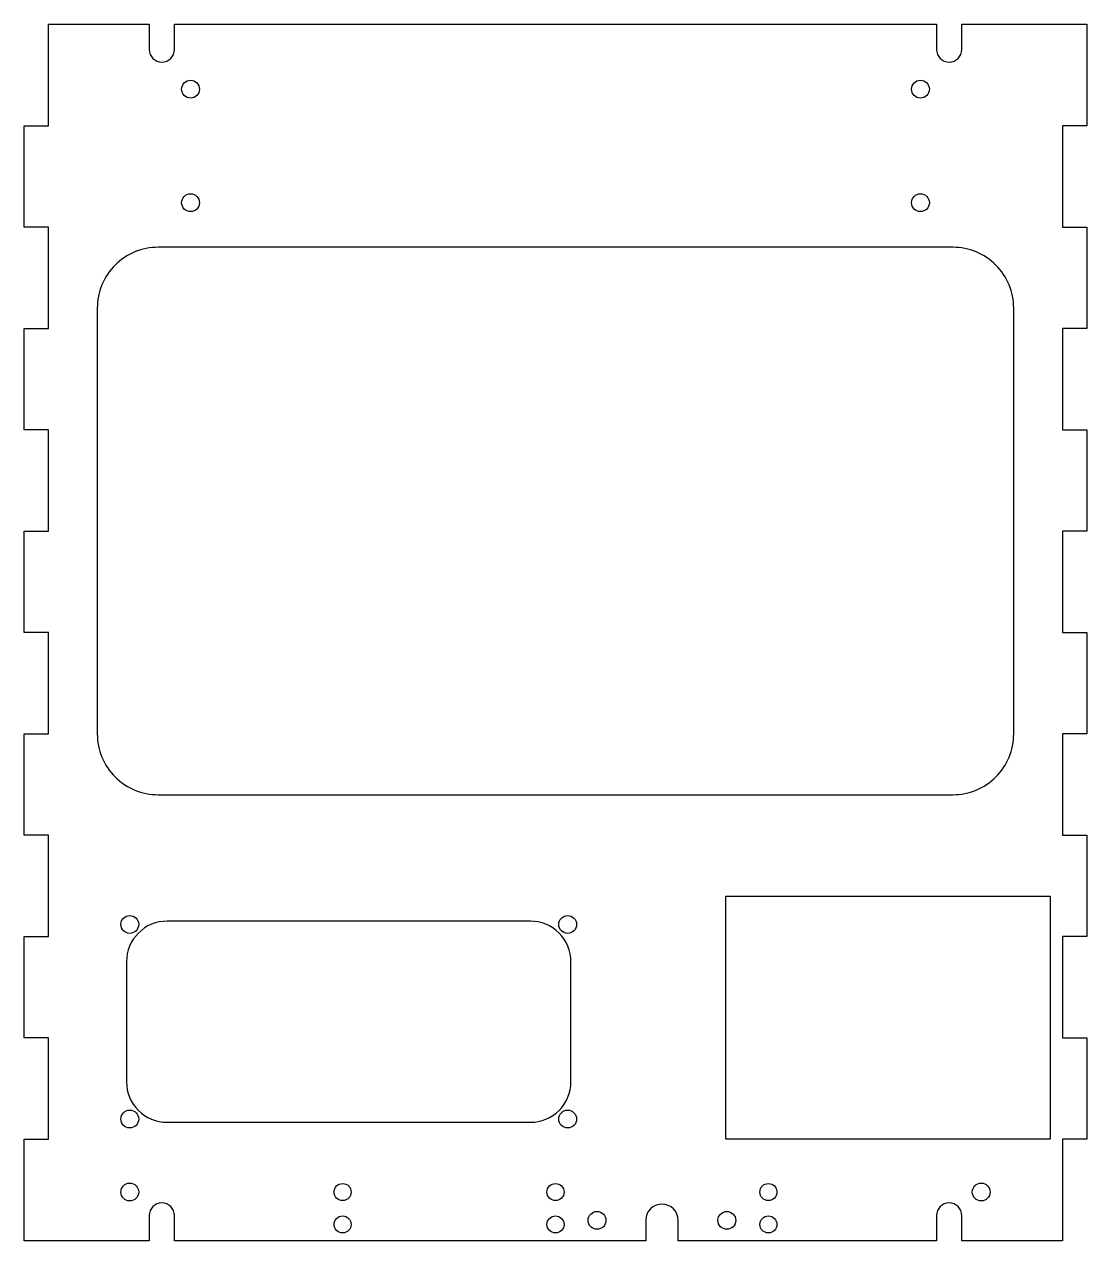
# Model space of a CAD drawing. Extents: x 494 to 756, y 200 to 500.
import ezdxf

# ---------------------------------------------------------------- set-up
doc = ezdxf.new("R2010")
doc.units = 0

msp = doc.modelspace()

# ---------------------------------------------------------------- linework, layer by layer
at = {"layer": 'CorteLaser', "color": 0}
for points in [[(500, 500), (524.8, 500), (524.8, 493.8, 1), (531, 493.8), (531, 500), (719, 500), (719, 493.8, 1), (725.2, 493.8), (725.2, 500), (756, 500), (756, 475), (750, 475), (750, 450), (756, 450), (756, 425), (750, 425), (750, 400), (756, 400), (756, 375), (750, 375), (750, 350), (756, 350), (756, 325), (750, 325), (750, 300), (756, 300), (756, 275), (750, 275), (750, 250), (756, 250), (756, 225), (750, 225), (750, 200), (725.2, 200), (725.2, 206.2, 1), (719, 206.2), (719, 200), (655.25, 200), (655.25, 205, 1), (647.25, 205), (647.25, 200), (531, 200), (531, 206.2, 1), (524.8, 206.2), (524.8, 200), (494, 200), (494, 225), (500, 225), (500, 250), (494, 250), (494, 275), (500, 275), (500, 300), (494, 300), (494, 325), (500, 325), (500, 350), (494, 350), (494, 375), (500, 375), (500, 400), (494, 400), (494, 425), (500, 425), (500, 450), (494, 450), (494, 475), (500, 475)], [(723, 310, 0.414214), (738, 325), (738, 430, 0.414214), (723, 445), (527, 445, 0.414214), (512, 430), (512, 325, 0.414214), (527, 310)], [(628.8, 268.8, 0.414214), (618.8, 278.8), (529.2, 278.8, 0.414214), (519.2, 268.8), (519.2, 239.2, 0.414214), (529.2, 229.2), (618.8, 229.2, 0.414214), (628.8, 239.2)]]:
    msp.add_lwpolyline(points, format="xyb", close=True, dxfattribs=at)
msp.add_lwpolyline([(747, 225), (667, 225), (667, 285), (747, 285)], close=True, dxfattribs=at)
for centre, radius in [((535, 484, -44), 2.2), ((715, 484, -44), 2.2), ((535, 456, -44), 2.2), ((715, 456, -44), 2.2), ((520, 278, -44), 2.2), ((628, 278, -44), 2.2), ((520, 230, -44), 2.2), ((628, 230, -44), 2.2), ((520, 212, -44), 2.2), ((572.5, 212, -44), 2.1), ((625, 212, -44), 2.1), ((677.5, 212, -44), 2.1), ((730, 212, -44), 2.2), ((635.25, 205, -44), 2.2), ((667.25, 205, -44), 2.2), ((572.5, 204, -44), 2.1), ((625, 204, -44), 2.1), ((677.5, 204, -44), 2.1)]:
    msp.add_circle(centre, radius, dxfattribs=at)

doc.saveas('drawing.dxf')
